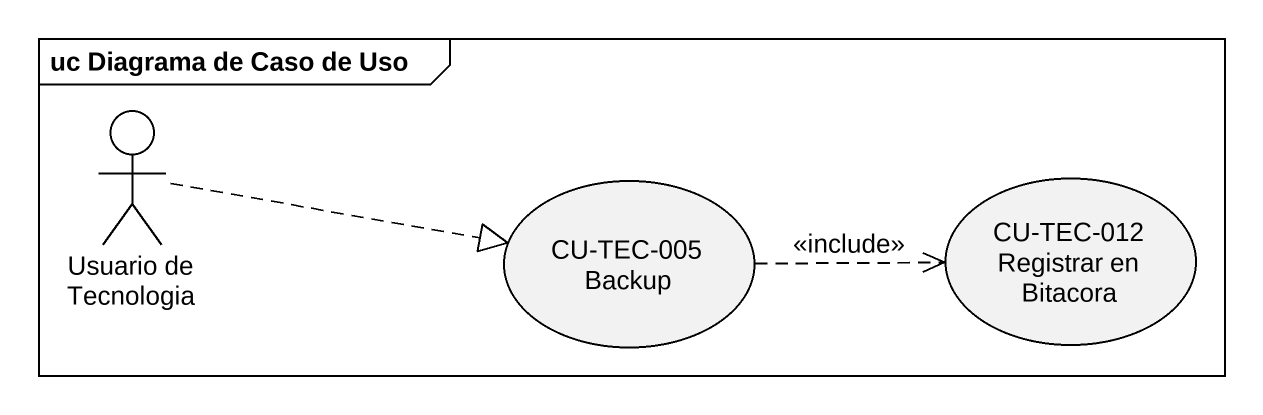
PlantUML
@startuml
mainframe uc Diagrama de Caso de Uso
actor "Usuario de Tecnologia" as Usuario_de_Tecnologia
usecase "CU-TEC-005 Backup" as CU_TEC_005_Backup
usecase "CU-TEC-012 Registrar en Bitacora" as CU_TEC_012_Registrar_en
Usuario_de_Tecnologia .right.|> CU_TEC_005_Backup
CU_TEC_005_Backup .right.> CU_TEC_012_Registrar_en : <<include>>
@enduml
